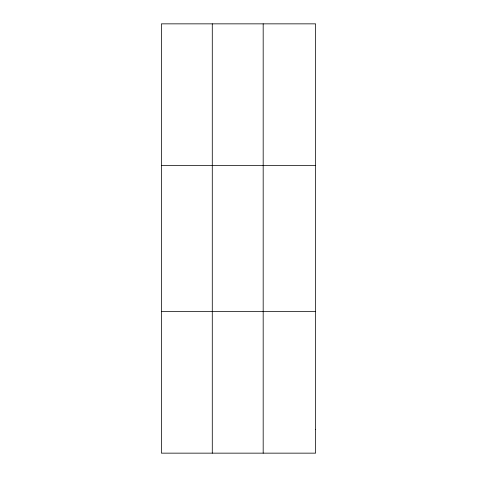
<?xml version="1.0" encoding="UTF-8"?>
<svg xmlns="http://www.w3.org/2000/svg" width="477" height="477" viewBox="0 0 477 477"><rect width="100%" height="100%" fill="white"/><g stroke="black" fill="none" stroke-linecap="round" stroke-linejoin="round"><path stroke-width="0.72" d="M212.283 23.85L212.283 453.15M263.179 23.85L263.179 453.15M161.387 165.519L315.613 165.519M161.387 311.481L315.613 311.481M315.613 429.538L315.613 453.15L161.387 453.15L161.387 23.85L315.613 23.85L315.613 429.538"/></g></svg>
